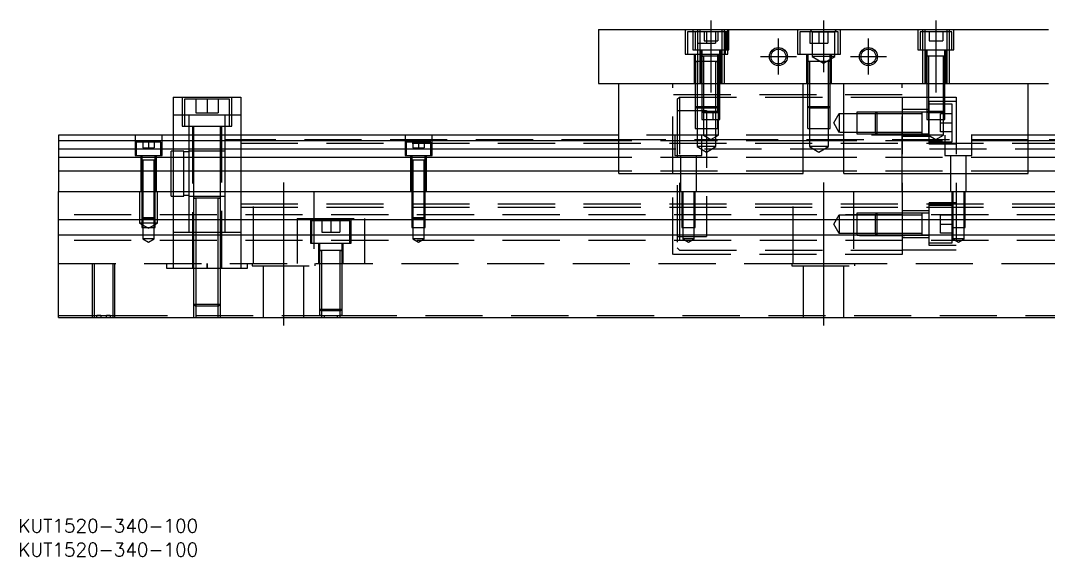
# Model space of a CAD drawing. Extents: x -10 to 548, y -253 to 77.
# Drawn here: x -8.4 to 220, y -253.2 to -134.1 of the extents above; entities that cross this region are included whole.
import ezdxf

# ---------------------------------------------------------------- set-up
doc = ezdxf.new("R2010")
doc.units = 0
doc.linetypes.add('CENTER', pattern=[50.8, 31.75, -6.35, 6.35, -6.35])
doc.linetypes.add('DASHED', pattern=[19.05, 12.7, -6.35])
doc.layers.get('0').update_dxf_attribs({"linetype": 'CONTINUOUS'})
doc.layers.add('CENTER', color=1, linetype='CENTER')
doc.styles.get("Standard").update_dxf_attribs({"font": 'txt.shx', "height": 3, "bigfont": 'bigfont.shx'})

# ---------------------------------------------------------------- blocks, each defined once
blk = doc.blocks.new('*U5')
at = {"color": 7, "linetype": 'CONTINUOUS'}
blk.add_text('KUT1520-340-100', height=3, dxfattribs=at).set_placement((-8.96, -253.19))
blk = doc.blocks.new('*U6')
at = {"color": 7, "linetype": 'CONTINUOUS'}
blk.add_text('KUT1520-340-100', height=3, dxfattribs=at).set_placement((-8.96, -247.89))

msp = doc.modelspace()

# ---------------------------------------------------------------- linework, layer by layer
at = {"color": 7, "linetype": 'CONTINUOUS'}
for p, q in [((120, -136.12), (120, -148.12)), ((120, -136.12), (220, -136.12)), ((120, -148.12), (220, -148.12)), ((124.5, -168.12), (124.5, -148.12)), ((165.5, -168.12), (165.5, -148.12)), ((174.5, -168.12), (174.5, -148.12)), ((215.5, -168.12), (215.5, -148.12)), ((25.5, -151.12), (25.5, -159.62)), ((25.5, -151.12), (40.5, -151.12)), ((40.5, -151.12), (40.5, -159.62)), ((124.5, -159.62), (0, -159.62)), ((0, -159.62), (0, -160.872272)), ((174.5, -159.62), (165.5, -159.62)), ((340, -159.62), (215.5, -159.62)), ((0, -160.872272), (0, -162.64668)), ((124.5, -160.872272), (0, -160.872272)), ((174.5, -160.872272), (165.5, -160.872272)), ((340, -160.872272), (215.5, -160.872272)), ((0, -162.64668), (124.5, -162.64668)), ((0, -162.64668), (0, -164.543076)), ((165.5, -162.64668), (174.5, -162.64668)), ((215.5, -162.64668), (340, -162.64668)), ((124.5, -164.543076), (0, -164.543076)), ((0, -164.543076), (0, -167.597372)), ((174.5, -164.543076), (165.5, -164.543076)), ((340, -164.543076), (215.5, -164.543076)), ((0, -167.597372), (0, -172.12)), ((124.5, -167.597372), (0, -167.597372)), ((124.5, -168.12), (165.5, -168.12)), ((174.5, -167.597372), (165.5, -167.597372)), ((174.5, -168.12), (215.5, -168.12)), ((340, -167.597372), (215.5, -167.597372)), ((0, -178.42), (0, -172.12)), ((0, -172.12), (340, -172.12)), ((340, -178.42), (0, -178.42)), ((0, -181.82), (0, -178.42)), ((0, -200.12), (0, -181.82)), ((340, -181.82), (0, -181.82)), ((0, -200.12), (340, -200.12))]:
    msp.add_line(p, q, dxfattribs=at)
at = {"color": 3, "linetype": 'DASHED'}
for p, q in [((139.25, -136.12), (139.25, -141.62)), ((142.5, -136.62), (139.75, -136.62)), ((139.75, -136.62), (139.75, -141.62)), ((141, -136.12), (141, -140.62)), ((148.5, -136.62), (141.5, -136.62)), ((141.5, -136.62), (141.5, -140.62)), ((142.000006, -136.12), (142.000006, -136.62)), ((142.000006, -136.62), (142.000006, -140.62)), ((142.5, -136.12), (142.5, -148.12)), ((143.5, -136.62), (143.5, -138.62)), ((144, -136.62), (144, -139.12)), ((145, -136.62), (145, -138.62)), ((146, -136.62), (146, -139.12)), ((146.5, -136.62), (146.5, -138.62)), ((147.5, -148.12), (147.5, -136.12)), ((147.999994, -136.62), (147.999994, -136.12)), ((147.999994, -140.62), (147.999994, -136.62)), ((148.25, -141.62), (148.25, -136.62)), ((148.5, -140.62), (148.5, -136.62)), ((148.75, -141.62), (148.75, -136.12)), ((149, -140.62), (149, -136.12)), ((164.25, -136.12), (164.25, -141.62)), ((173.25, -136.62), (164.75, -136.62)), ((164.75, -136.62), (164.75, -141.62)), ((167.5, -136.62), (167, -136.12)), ((167, -136.62), (167, -139.12)), ((167.5, -136.62), (167.5, -142.12)), ((167.5, -136.62), (172.5, -136.62)), ((169, -136.62), (169, -139.12)), ((171, -136.62), (171, -139.12)), ((172.5, -136.62), (173, -136.12)), ((172.5, -142.12), (172.5, -136.62)), ((173.25, -141.62), (173.25, -136.62)), ((173.75, -141.62), (173.75, -136.12)), ((191, -136.12), (191, -140.62)), ((198.5, -136.62), (191.5, -136.62)), ((191.5, -136.62), (191.5, -140.62)), ((192.000006, -136.12), (192.000006, -136.62)), ((192.000006, -136.62), (192.000006, -140.62)), ((192.5, -136.12), (192.5, -148.12)), ((193.5, -136.62), (193.5, -138.62)), ((195, -136.62), (195, -138.62)), ((196.5, -136.62), (196.5, -138.62)), ((197.5, -148.12), (197.5, -136.12)), ((197.999994, -136.62), (197.999994, -136.12)), ((197.999994, -140.62), (197.999994, -136.62)), ((198.5, -140.62), (198.5, -136.62)), ((199, -140.62), (199, -136.12)), ((142, -139.12), (144, -139.12)), ((143.5, -138.62), (145, -138.62)), ((144, -139.12), (146, -139.12)), ((145, -138.62), (146.5, -138.62)), ((145, -138.62), (145, -139.12)), ((167, -139.12), (169, -139.12)), ((169, -139.12), (171, -139.12)), ((193.5, -138.62), (195, -138.62)), ((195, -138.62), (196.5, -138.62)), ((139.25, -141.62), (148.75, -141.62)), ((141, -140.62), (149, -140.62)), ((141.25, -141.62), (141.25, -148.12)), ((141.5, -141.62), (141.5, -143.22)), ((142.000006, -140.62), (142.000006, -148.12)), ((142.75, -140.62), (142.75, -148.12)), ((143, -140.62), (143, -142.02)), ((146.5, -142.02), (146.5, -141.62)), ((146.75, -148.12), (146.75, -141.62)), ((147, -142.02), (147, -140.62)), ((147.25, -148.12), (147.25, -140.62)), ((147.999994, -148.12), (147.999994, -140.62)), ((164.25, -141.62), (173.75, -141.62)), ((166.25, -141.62), (166.25, -148.12)), ((166.5, -141.62), (166.5, -143.22)), ((171.5, -143.22), (171.5, -141.62)), ((171.75, -148.12), (171.75, -141.62)), ((191, -140.62), (199, -140.62)), ((192.000006, -140.62), (192.000006, -148.12)), ((192.75, -140.62), (192.75, -148.12)), ((193, -140.62), (193, -142.02)), ((197, -142.02), (197, -140.62)), ((197.25, -148.12), (197.25, -140.62)), ((197.999994, -148.12), (197.999994, -140.62)), ((146.500006, -143.22), (141.499994, -143.22)), ((146.500006, -143.22), (141.499994, -143.22)), ((143.000006, -143.22), (141.499994, -143.22)), ((141.5, -143.215), (141.5, -143.22)), ((141.5, -143.22), (141.757448, -143.22)), ((141.757468, -143.22), (141.5, -143.22)), ((141.5, -143.22), (141.5, -148.12)), ((141.5, -143.22), (141.5, -143.225)), ((142.999766, -143.22), (141.757468, -143.22)), ((141.9, -143.22), (141.9, -148.12)), ((144, -143.22), (142.999766, -143.22)), ((147.000006, -142.02), (142.999994, -142.02)), ((147.000006, -142.02), (142.999994, -142.02)), ((147.000006, -142.02), (142.999994, -142.02)), ((147.000006, -142.02), (142.999994, -142.02)), ((147.000006, -142.02), (142.999994, -142.02)), ((143, -142.015), (143, -142.02)), ((143, -142.02), (143.216462, -142.02)), ((143.216708, -142.02), (143, -142.02)), ((143, -142.02), (143, -148.12)), ((143, -142.02), (143, -142.025)), ((144, -143.22), (143.000006, -143.22)), ((146.783332, -142.02), (143.216708, -142.02)), ((143.35, -142.02), (143.35, -148.12)), ((144.35, -143.22), (144, -143.22)), ((144.350064, -143.22), (144, -143.22)), ((146.500006, -143.22), (144.35, -143.22)), ((146.242552, -143.22), (144.350064, -143.22)), ((146.1, -148.12), (146.1, -143.22)), ((146.5, -143.22), (146.242552, -143.22)), ((146.242602, -143.22), (146.5, -143.22)), ((146.5, -143.22), (146.5, -142.02)), ((146.5, -143.22), (146.5, -143.215)), ((146.5, -148.12), (146.5, -143.22)), ((146.5, -143.225), (146.5, -143.22)), ((146.65, -148.12), (146.65, -142.02)), ((147, -142.02), (146.783332, -142.02)), ((146.783538, -142.02), (147, -142.02)), ((147, -142.02), (147, -142.015)), ((147, -148.12), (147, -142.02)), ((147, -142.025), (147, -142.02)), ((171.500006, -143.22), (166.499994, -143.22)), ((166.5, -143.215), (166.5, -143.22)), ((166.757468, -143.22), (166.5, -143.22)), ((166.5, -143.22), (166.5, -143.225)), ((166.5, -143.22), (166.5, -148.12)), ((171.242552, -143.22), (166.757468, -143.22)), ((166.9, -143.22), (166.9, -148.12)), ((172.5, -142.12), (167.5, -142.12)), ((167.5, -142.12), (170, -143.563376)), ((170, -143.563376), (172.5, -142.12)), ((170.5, -143.22), (170.242552, -143.22)), ((170.5, -143.22), (170.5, -143.215)), ((170.5, -143.225), (170.5, -143.22)), ((171.1, -148.12), (171.1, -143.22)), ((171.5, -148.12), (171.5, -143.22)), ((197.000006, -142.02), (192.999994, -142.02)), ((197.000006, -142.02), (192.999994, -142.02)), ((197.000006, -142.02), (192.999994, -142.02)), ((193, -142.015), (193, -142.02)), ((193.216708, -142.02), (193, -142.02)), ((193, -142.02), (193, -142.025)), ((193, -142.02), (193, -148.12)), ((196.783332, -142.02), (193.216708, -142.02)), ((193.35, -142.02), (193.35, -148.12)), ((196.65, -148.12), (196.65, -142.02)), ((197, -142.02), (196.783332, -142.02)), ((197, -142.02), (197, -142.015)), ((197, -142.025), (197, -142.02)), ((197, -148.12), (197, -142.02)), ((136.5, -168.12), (136.5, -148.12)), ((141.5, -148.12), (141.5, -153.22)), ((141.500006, -148.12), (141.500006, -153.220006)), ((141.9, -148.12), (141.9, -153.62)), ((143, -148.12), (143, -154.27)), ((143.000006, -148.12), (143.000002, -154.27)), ((143.35, -148.12), (143.35, -154.62)), ((146.1, -153.62), (146.1, -148.12)), ((146.499994, -153.220006), (146.499994, -148.12)), ((146.5, -153.22), (146.5, -148.12)), ((146.65, -154.62), (146.65, -148.12)), ((146.999998, -154.27), (146.999994, -148.12)), ((147, -154.27), (147, -148.12)), ((166.500012, -153.22), (166.500012, -148.12)), ((166.9, -148.12), (166.9, -153.62)), ((171.1, -153.62), (171.1, -148.12)), ((171.499994, -153.220006), (171.499994, -148.12)), ((171.5, -153.22), (171.5, -148.12)), ((187.5, -168.12), (187.5, -148.12)), ((193, -148.12), (193, -154.27)), ((193.000006, -148.12), (193.000006, -154.270006)), ((193.35, -148.12), (193.35, -154.62)), ((196.65, -154.62), (196.65, -148.12)), ((196.999994, -154.270006), (196.999994, -148.12)), ((197, -154.27), (197, -148.12)), ((187.5, -150.62), (136.5, -150.62)), ((27.5, -151.12), (27.5, -157.62)), ((38, -151.62), (28, -151.62)), ((28, -151.62), (28, -157.62)), ((30.5, -151.62), (30.5, -154.62)), ((33, -151.62), (33, -154.62)), ((35.5, -151.62), (35.5, -154.62)), ((38, -157.62), (38, -151.62)), ((38.5, -157.62), (38.5, -151.12)), ((137.5, -151.62), (138, -151.12)), ((137.5, -151.62), (137.5, -184.62)), ((138, -151.12), (187.5, -151.12)), ((138, -151.12), (138, -185.12)), ((187.5, -151.12), (187.5, -185.12)), ((187.5, -151.12), (199.5, -151.12)), ((193.5, -161.620001), (193.5, -152.120001)), ((199.5, -152.120001), (193.5, -152.120001)), ((193.5, -152.62), (198.5, -152.62)), ((198.5, -152.62), (198.5, -161.12)), ((199.5, -151.12), (199.5, -185.12)), ((29, -155.12), (25.5, -155.12)), ((29, -157.62), (29, -155.12)), ((37, -155.12), (29, -155.12)), ((30.5, -154.62), (33, -154.62)), ((33, -154.62), (35.5, -154.62)), ((37, -157.62), (37, -155.12)), ((40.5, -155.12), (37, -155.12)), ((137.5, -154.12), (144, -154.12)), ((141.5, -153.22), (144, -153.22)), ((141.5, -153.22), (141.9, -153.62)), ((141.500006, -153.220006), (141.500006, -158.12)), ((144, -153.62), (141.9, -153.62)), ((141.9, -153.62), (141.9, -158.12)), ((143, -154.27), (147, -154.27)), ((143, -154.27), (143.35, -154.62)), ((143.000002, -154.27), (143.000006, -156.12)), ((146.65, -154.62), (143.35, -154.62)), ((143.35, -154.62), (143.35, -156.12)), ((144, -153.22), (144.35, -153.22)), ((144.35, -153.62), (144, -153.62)), ((144, -154.12), (144, -182.12)), ((144.35, -153.22), (146.5, -153.22)), ((146.1, -153.62), (144.35, -153.62)), ((145.499994, -156.12), (145.499994, -154.62)), ((146.1, -153.62), (146.5, -153.22)), ((146.1, -158.12), (146.1, -153.62)), ((146.499994, -154.62), (146.499994, -153.220006)), ((146.65, -154.62), (147, -154.27)), ((146.65, -156.12), (146.65, -154.62)), ((146.999994, -156.12), (146.999998, -154.27)), ((166.5, -153.22), (171.5, -153.22)), ((166.5, -153.22), (166.9, -153.62)), ((166.500006, -158.12), (166.500006, -153.220006)), ((171.1, -153.62), (166.9, -153.62)), ((166.9, -153.62), (166.9, -158.12)), ((171.1, -153.62), (171.5, -153.22)), ((171.1, -158.12), (171.1, -153.62)), ((171.499994, -158.12), (171.499994, -153.220006)), ((172.287565, -156.87), (173.500001, -154.77)), ((173.500001, -154.77), (173.500001, -158.97)), ((173.500001, -154.77), (179.4, -154.77)), ((177.5, -159.369995), (177.5, -154.370004)), ((177.5, -154.370004), (182.4, -154.370004)), ((179.4, -154.77), (182, -154.77)), ((181.499979, -154.77), (181.899979, -154.37)), ((181.499979, -154.77), (181.499979, -158.97)), ((181.899979, -159.37), (181.899979, -154.37)), ((182, -154.77), (191.9, -154.770001)), ((182.4, -154.370004), (193.5, -154.370004)), ((193.5, -153.870001), (187.5, -153.870001)), ((191.9, -159.37), (191.9, -154.37)), ((193, -154.27), (197, -154.27)), ((193, -154.27), (193.35, -154.62)), ((193.000006, -154.270006), (193.000006, -156.12)), ((196.65, -154.62), (193.35, -154.62)), ((193.35, -154.62), (193.35, -156.12)), ((196, -158.87), (196, -154.87)), ((198.5, -154.87), (196, -154.87)), ((196.65, -154.62), (197, -154.27)), ((196.65, -156.12), (196.65, -154.62)), ((196.999994, -156.12), (196.999994, -154.270006)), ((27.5, -157.62), (38.5, -157.62)), ((29, -159.62), (29, -157.62)), ((29.75, -157.62), (29.75, -189.12)), ((30, -157.62), (30, -159.62)), ((36, -159.62), (36, -157.62)), ((36.25, -189.12), (36.25, -157.62)), ((37, -159.62), (37, -157.62)), ((143.000006, -156.12), (146.999994, -156.12)), ((143.35, -156.12), (143.35, -159.62)), ((146.499994, -158.12), (146.499994, -156.12)), ((146.65, -159.62), (146.65, -156.12)), ((173.500001, -158.97), (172.287565, -156.87)), ((193.000006, -156.12), (196.999994, -156.12)), ((193.35, -156.12), (193.35, -159.62)), ((196, -156.87), (198.5, -156.87)), ((196.65, -159.62), (196.65, -156.12)), ((17, -159.62), (17, -164.12)), ((23, -164.12), (23, -159.62)), ((25.5, -159.62), (25.5, -172.12)), ((29, -168.12), (29, -159.62)), ((30, -159.62), (30, -172.12)), ((36, -172.12), (36, -159.62)), ((37, -168.12), (37, -159.62)), ((40.5, -159.62), (40.5, -172.12)), ((77, -159.62), (77, -164.12)), ((83, -164.12), (83, -159.62)), ((143.35, -159.62), (124.5, -159.62)), ((137, -159.62), (137, -164.12)), ((141.500006, -158.12), (146.499994, -158.12)), ((141.9, -158.12), (141.9, -162.12)), ((143, -164.12), (143, -159.62)), ((146.65, -159.62), (143.35, -159.62)), ((143.35, -159.62), (145, -160.572628)), ((145, -160.572628), (146.65, -159.62)), ((146.1, -162.12), (146.1, -158.12)), ((165.5, -159.62), (146.65, -159.62)), ((166.500006, -158.12), (171.499994, -158.12)), ((166.9, -158.12), (166.9, -162.12)), ((171.1, -162.12), (171.1, -158.12)), ((179.4, -158.97), (173.66115, -158.97)), ((193.35, -159.62), (174.5, -159.62)), ((182.4, -159.369994), (177.5, -159.369994)), ((182, -158.97), (179.4, -158.97)), ((181.899979, -159.37), (181.499979, -158.97)), ((191.9, -158.97), (182, -158.97)), ((193.5, -159.369994), (182.4, -159.369994)), ((193.5, -159.870001), (187.5, -159.870001)), ((196.65, -159.62), (193.35, -159.62)), ((193.35, -159.62), (195, -160.572628)), ((195, -160.572628), (196.65, -159.62)), ((198.5, -158.87), (196, -158.87)), ((215.5, -159.62), (196.65, -159.62)), ((197, -159.62), (197, -164.12)), ((203, -164.12), (203, -159.62)), ((22.75, -161.12), (17.25, -161.12)), ((17.25, -161.12), (17.25, -164.12)), ((18.75, -161.12), (18.75, -162.42)), ((20, -161.12), (20, -162.42)), ((21.25, -161.12), (21.25, -162.42)), ((22.75, -164.12), (22.75, -161.12)), ((40.5, -160.62), (37, -160.62)), ((124.5, -160.62), (40.5, -160.62)), ((40.5, -161.37), (289.995, -161.37)), ((82.75, -161.12), (77.25, -161.12)), ((77.25, -161.12), (77.25, -164.12)), ((78.75, -161.12), (78.75, -162.42)), ((80, -161.12), (80, -162.42)), ((81.25, -161.12), (81.25, -162.42)), ((82.75, -164.12), (82.75, -161.12)), ((154, -160.62), (124.5, -160.62)), ((165.5, -160.872272), (124.5, -160.872272)), ((146.1, -162.12), (141.9, -162.12)), ((141.9, -162.12), (144, -163.332436)), ((144, -163.332436), (146.1, -162.12)), ((198, -160.62), (154, -160.62)), ((171.1, -162.12), (166.9, -162.12)), ((166.9, -162.12), (169, -163.332436)), ((169, -163.332436), (171.1, -162.12)), ((215.5, -160.872272), (174.5, -160.872272)), ((198.5, -161.12), (193.5, -161.12)), ((199.5, -161.620001), (193.5, -161.620001)), ((215.5, -160.62), (198, -160.62)), ((290.005, -160.62), (215.5, -160.62)), ((17, -164.12), (23, -164.12)), ((18.25, -164.12), (18.25, -172.12)), ((18.5, -164.12), (18.5, -165.12)), ((18.75, -162.42), (20, -162.42)), ((20, -162.42), (21.25, -162.42)), ((21.5, -165.12), (21.5, -164.12)), ((21.75, -172.12), (21.75, -164.12)), ((25, -168.12), (25, -163.12)), ((25.5, -163.12), (25, -163.12)), ((27.85, -163.12), (25.5, -163.12)), ((27.85, -168.12), (27.85, -163.12)), ((29, -163.32), (27.85, -163.32)), ((30, -163.12), (29, -163.12)), ((36, -163.12), (30, -163.12)), ((37, -163.12), (36, -163.12)), ((77, -164.12), (83, -164.12)), ((78.25, -164.12), (78.25, -172.12)), ((78.5, -164.12), (78.5, -165.12)), ((78.75, -162.42), (80, -162.42)), ((80, -162.42), (81.25, -162.42)), ((81.5, -165.12), (81.5, -164.12)), ((81.75, -172.12), (81.75, -164.12)), ((124.5, -162.64668), (165.5, -162.64668)), ((137, -164.12), (143, -164.12)), ((138.25, -164.12), (138.25, -172.12)), ((141.75, -172.12), (141.75, -164.12)), ((174.5, -162.64668), (215.5, -162.64668)), ((197, -164.12), (203, -164.12)), ((198.25, -164.12), (198.25, -172.12)), ((201.75, -172.12), (201.75, -164.12)), ((19.998804, -165.12), (18.499994, -165.12)), ((21.500006, -165.12), (18.499994, -165.12)), ((18.5, -165.115), (18.5, -165.12)), ((18.624678, -165.12), (18.5, -165.12)), ((18.5, -165.12), (18.5, -165.125)), ((18.5, -165.12), (18.5, -172.12)), ((19.998804, -165.12), (18.624678, -165.12)), ((18.75, -165.12), (18.75, -172.12)), ((21.500006, -165.12), (19.998804, -165.12)), ((21.37533, -165.12), (19.998804, -165.12)), ((21.25, -172.12), (21.25, -165.12)), ((21.5, -165.12), (21.37533, -165.12)), ((21.5, -165.12), (21.5, -165.115)), ((21.5, -165.125), (21.5, -165.12)), ((21.5, -172.12), (21.5, -165.12)), ((79.998804, -165.12), (78.499994, -165.12)), ((81.500006, -165.12), (78.499994, -165.12)), ((78.5, -165.115), (78.5, -165.12)), ((78.624678, -165.12), (78.5, -165.12)), ((78.5, -165.12), (78.5, -165.125)), ((78.5, -165.12), (78.5, -172.12)), ((79.998804, -165.12), (78.624678, -165.12)), ((78.75, -165.12), (78.75, -172.12)), ((81.500006, -165.12), (79.998804, -165.12)), ((81.37533, -165.12), (79.998804, -165.12)), ((81.25, -172.12), (81.25, -165.12)), ((81.5, -165.12), (81.37533, -165.12)), ((81.5, -165.12), (81.5, -165.115)), ((81.5, -165.125), (81.5, -165.12)), ((81.5, -172.12), (81.5, -165.12)), ((165.5, -164.543076), (124.5, -164.543076)), ((215.5, -164.543076), (174.5, -164.543076)), ((25, -172.12), (25, -168.12)), ((27.85, -172.12), (27.85, -168.12)), ((29, -172.12), (29, -168.12)), ((37, -172.12), (37, -168.12)), ((165.5, -167.597372), (124.5, -167.597372)), ((136.5, -186.12), (136.5, -168.12)), ((215.5, -167.597372), (174.5, -167.597372)), ((187.5, -172.12), (187.5, -168.12)), ((18, -172.12), (18, -179.12)), ((18.5, -172.12), (18.5, -177.87)), ((18.500006, -172.12), (18.500002, -177.87)), ((18.75, -172.12), (18.75, -178.12)), ((21.25, -178.12), (21.25, -172.12)), ((21.499998, -177.87), (21.499994, -172.12)), ((21.5, -177.87), (21.5, -172.12)), ((22, -179.12), (22, -172.12)), ((25, -173.12), (25, -172.12)), ((25, -173.12), (25.5, -173.12)), ((25.5, -172.12), (25.5, -178.42)), ((25.5, -173.12), (27.85, -173.12)), ((27.85, -173.12), (27.85, -172.12)), ((27.85, -172.92), (29, -172.92)), ((29, -178.42), (29, -172.12)), ((29, -173.12), (30, -173.12)), ((36.000006, -173.62), (29.999994, -173.62)), ((36.000006, -173.62), (29.999994, -173.62)), ((36.000006, -173.62), (29.999994, -173.62)), ((30, -172.12), (30, -173.62)), ((30, -173.12), (36, -173.12)), ((30, -173.615), (30, -173.62)), ((30, -173.62), (30.34965, -173.62)), ((30.349602, -173.62), (30, -173.62)), ((30, -173.62), (30, -178.42)), ((30, -173.62), (30, -173.625)), ((35.65035, -173.62), (30.349602, -173.62)), ((30.5, -173.62), (30.5, -178.42)), ((35.5, -178.42), (35.5, -173.62)), ((35.650204, -173.62), (36, -173.62)), ((36, -173.62), (35.65035, -173.62)), ((36, -173.62), (36, -172.12)), ((36, -173.12), (37, -173.12)), ((36, -173.62), (36, -173.615)), ((36, -178.42), (36, -173.62)), ((36, -173.625), (36, -173.62)), ((37, -178.42), (37, -172.12)), ((40.5, -172.12), (40.5, -178.42)), ((43.291796, -188.12), (43.291796, -172.12)), ((56.708204, -172.12), (56.708204, -188.12)), ((78.5, -172.12), (78.5, -177.87)), ((78.500006, -172.12), (78.500002, -177.87)), ((78.75, -172.12), (78.75, -178.12)), ((81.25, -178.12), (81.25, -172.12)), ((81.499998, -177.87), (81.499994, -172.12)), ((81.5, -177.87), (81.5, -172.12)), ((138.500006, -172.12), (138.500006, -178.42)), ((138.75, -172.12), (138.75, -180.12)), ((141.25, -180.12), (141.25, -172.12)), ((141.499994, -178.42), (141.499994, -172.12)), ((163.291796, -188.12), (163.291796, -172.12)), ((176.708204, -172.12), (176.708204, -188.12)), ((198.500006, -172.12), (198.500006, -178.42)), ((198.75, -172.12), (198.75, -180.12)), ((201.25, -180.12), (201.25, -172.12)), ((201.499994, -178.42), (201.499994, -172.12)), ((40.5, -174.87), (289.995, -174.87)), ((40.5, -175.62), (289.995, -175.62)), ((193.5, -184.120001), (193.5, -174.620001)), ((199.5, -174.620001), (193.5, -174.620001)), ((193.5, -175.12), (198.5, -175.12)), ((198.5, -175.12), (198.5, -183.62)), ((340, -177.27), (0, -177.27)), ((18.5, -177.87), (21.5, -177.87)), ((18.5, -177.87), (18.75, -178.12)), ((18.500002, -177.87), (18.500006, -178.42)), ((21.25, -178.12), (18.75, -178.12)), ((18.75, -178.12), (18.75, -180.12)), ((21.25, -178.12), (21.5, -177.87)), ((21.25, -180.12), (21.25, -178.12)), ((21.499994, -178.42), (21.499998, -177.87)), ((53, -178.12), (68, -178.12)), ((53, -178.12), (53, -178.42)), ((56, -178.12), (56, -183.62)), ((65, -183.62), (65, -178.12)), ((68, -178.12), (68, -178.42)), ((78.5, -177.87), (81.5, -177.87)), ((78.5, -177.87), (78.75, -178.12)), ((78.500002, -177.87), (78.500006, -178.42)), ((81.25, -178.12), (78.75, -178.12)), ((78.75, -178.12), (78.75, -180.12)), ((81.25, -178.12), (81.5, -177.87)), ((81.25, -180.12), (81.25, -178.12)), ((81.499994, -178.42), (81.499998, -177.87)), ((172.287565, -179.37), (173.500001, -177.27)), ((173.500001, -177.27), (173.500001, -181.47)), ((173.500001, -177.27), (179.4, -177.27)), ((177.5, -181.869995), (177.5, -176.870004)), ((177.5, -176.870004), (182.4, -176.870004)), ((179.4, -177.27), (182, -177.27)), ((181.499979, -177.27), (181.899979, -176.87)), ((181.499979, -177.27), (181.499979, -181.47)), ((181.899979, -181.87), (181.899979, -176.87)), ((182, -177.27), (191.9, -177.270001)), ((182.4, -176.870004), (193.5, -176.870004)), ((193.5, -176.370001), (187.5, -176.370001)), ((191.9, -181.87), (191.9, -176.87)), ((196, -181.37), (196, -177.37)), ((198.5, -177.37), (196, -177.37)), ((22, -179.12), (18, -179.12)), ((18, -179.12), (20, -180.2747)), ((18.500006, -178.42), (18.500006, -180.12)), ((18.500006, -180.12), (21.499994, -180.12)), ((18.75, -180.12), (18.75, -182.62)), ((20, -180.2747), (22, -179.12)), ((21.25, -182.62), (21.25, -180.12)), ((21.499994, -180.12), (21.499994, -178.42)), ((25.5, -178.42), (25.5, -181.82)), ((29, -181.12), (29, -178.42)), ((30, -178.42), (30, -181.82)), ((30.5, -178.42), (30.5, -181.82)), ((35.5, -181.82), (35.5, -178.42)), ((36, -181.82), (36, -178.42)), ((37, -181.12), (37, -178.42)), ((40.5, -178.42), (40.5, -181.82)), ((53, -178.42), (53, -181.82)), ((64.75, -178.62), (56.25, -178.62)), ((56.25, -178.62), (56.25, -181.82)), ((58.5, -178.62), (58.5, -181.12)), ((60.5, -178.62), (60.5, -181.12)), ((62.5, -178.62), (62.5, -181.12)), ((64.75, -181.82), (64.75, -178.62)), ((68, -178.42), (68, -181.82)), ((78.500006, -178.42), (78.500006, -180.12)), ((78.500006, -180.12), (81.499994, -180.12)), ((78.75, -180.12), (78.75, -182.62)), ((81.25, -182.62), (81.25, -180.12)), ((81.499994, -180.12), (81.499994, -178.42)), ((138.500006, -178.42), (138.500006, -180.12)), ((138.500006, -180.12), (141.499994, -180.12)), ((138.75, -180.12), (138.75, -182.62)), ((141.25, -182.62), (141.25, -180.12)), ((141.499994, -180.12), (141.499994, -178.42)), ((173.500001, -181.47), (172.287565, -179.37)), ((196, -179.37), (198.5, -179.37)), ((198.500006, -178.42), (198.500006, -180.12)), ((198.500006, -180.12), (201.499994, -180.12)), ((198.75, -180.12), (198.75, -182.62)), ((201.25, -182.62), (201.25, -180.12)), ((201.499994, -180.12), (201.499994, -178.42)), ((21.25, -182.62), (18.75, -182.62)), ((18.75, -182.62), (20, -183.341688)), ((20, -183.341688), (21.25, -182.62)), ((25.5, -181.12), (29, -181.12)), ((25.5, -181.82), (25.5, -189.12)), ((29, -181.12), (30, -181.12)), ((30, -181.12), (30.5, -181.12)), ((30, -181.82), (30, -189.12)), ((30.5, -181.12), (35.5, -181.12)), ((30.5, -181.82), (30.5, -189.12)), ((35.5, -181.12), (36, -181.12)), ((35.5, -189.12), (35.5, -181.82)), ((36, -181.12), (37, -181.12)), ((36, -189.12), (36, -181.82)), ((37, -181.12), (40.5, -181.12)), ((40.5, -181.82), (40.5, -189.12)), ((53, -181.82), (53, -188.12)), ((56.25, -181.82), (56.25, -183.62)), ((58.5, -181.12), (60.5, -181.12)), ((60.5, -181.12), (62.5, -181.12)), ((64.75, -183.62), (64.75, -181.82)), ((68, -181.82), (68, -188.12)), ((81.25, -182.62), (78.75, -182.62)), ((78.75, -182.62), (80, -183.341688)), ((80, -183.341688), (81.25, -182.62)), ((137.5, -182.12), (144, -182.12)), ((141.25, -182.62), (138.75, -182.62)), ((138.75, -182.62), (140, -183.341688)), ((140, -183.341688), (141.25, -182.62)), ((179.4, -181.47), (173.500001, -181.47)), ((182.4, -181.869994), (177.5, -181.869994)), ((178, -181.82), (178, -181.869994)), ((178, -181.869994), (181, -181.869998)), ((182, -181.47), (179.4, -181.47)), ((180.95, -181.82), (181, -181.87)), ((181, -181.82), (181, -181.87)), ((181, -181.869998), (188, -181.869994)), ((181, -181.87), (188, -181.87)), ((181.899979, -181.87), (181.499979, -181.47)), ((191.9, -181.47), (182, -181.47)), ((193.5, -181.869994), (182.4, -181.869994)), ((187.5, -181.82), (187.5, -186.12)), ((193.5, -182.370001), (187.5, -182.370001)), ((198.5, -181.37), (196, -181.37)), ((201.25, -182.62), (198.75, -182.62)), ((198.75, -182.62), (200, -183.341688)), ((200, -183.341688), (201.25, -182.62)), ((340, -182.97), (0, -182.97)), ((56, -183.62), (65, -183.62)), ((57.75, -183.62), (57.75, -188.12)), ((58, -183.62), (58, -185.22)), ((63, -185.22), (63, -183.62)), ((63.25, -188.12), (63.25, -183.62)), ((138, -185.12), (137.5, -184.62)), ((198.5, -183.62), (193.5, -183.62)), ((199.5, -184.120001), (193.5, -184.120001)), ((63.000006, -185.22), (57.999994, -185.22)), ((63.000006, -185.22), (57.999994, -185.22)), ((58, -185.215), (58, -185.22)), ((58, -185.22), (58.257448, -185.22)), ((58.257468, -185.22), (58, -185.22)), ((58, -185.22), (58, -188.12)), ((58, -185.22), (58, -185.225)), ((62.742552, -185.22), (58.257468, -185.22)), ((58.4, -185.22), (58.4, -188.12)), ((62.6, -188.12), (62.6, -185.22)), ((63, -185.22), (62.742552, -185.22)), ((62.742602, -185.22), (63, -185.22)), ((63, -185.22), (63, -185.215)), ((63, -188.12), (63, -185.22)), ((63, -185.225), (63, -185.22)), ((187.5, -186.12), (136.5, -186.12)), ((138, -185.12), (187.5, -185.12)), ((199.5, -185.12), (187.5, -185.12)), ((0, -188.12), (340, -188.12)), ((7.500006, -188.12), (7.500006, -200.12)), ((7.9, -188.12), (12.1, -188.12)), ((7.9, -188.12), (7.9, -200.12)), ((12.1, -200.12), (12.1, -188.12)), ((12.499994, -200.12), (12.499994, -188.12)), ((24, -188.12), (24, -189.12)), ((24, -189.12), (33, -189.12)), ((30, -189.12), (30, -197.12)), ((30.000006, -189.12), (30.000006, -197.120006)), ((30.5, -189.12), (30.5, -197.62)), ((33, -188.12), (33, -189.12)), ((33, -189.12), (33, -188.12)), ((33, -189.12), (42, -189.12)), ((35.5, -197.62), (35.5, -189.12)), ((35.999994, -197.120006), (35.999994, -189.12)), ((36, -197.12), (36, -189.12)), ((42, -189.12), (42, -188.12)), ((43, -188.12), (43, -188.62)), ((43, -188.62), (57, -188.62)), ((45.5, -188.62), (45.5, -200.12)), ((54.5, -200.12), (54.5, -188.62)), ((57, -188.62), (57, -188.12)), ((58, -188.12), (58, -198.22)), ((58.000006, -188.12), (58.000006, -198.220006)), ((58.4, -188.12), (58.4, -198.62)), ((62.6, -198.62), (62.6, -188.12)), ((62.999994, -198.220006), (62.999994, -188.12)), ((63, -198.22), (63, -188.12)), ((163, -188.12), (163, -188.62)), ((163, -188.62), (177, -188.62)), ((163.291796, -188.12), (176.708204, -188.12)), ((165.5, -188.62), (165.5, -200.12)), ((174.5, -200.12), (174.5, -188.62)), ((177, -188.62), (177, -188.12)), ((30, -197.12), (36, -197.12)), ((30, -197.12), (30.5, -197.62)), ((30.000006, -197.120006), (30.000006, -200.12)), ((35.5, -197.62), (30.5, -197.62)), ((30.5, -197.62), (30.5, -200.12)), ((35.5, -197.62), (36, -197.12)), ((35.5, -200.12), (35.5, -197.62)), ((35.999994, -200.12), (35.999994, -197.120006)), ((58, -198.22), (63, -198.22)), ((58, -198.22), (58.4, -198.62)), ((58.000006, -198.220006), (58.000006, -199.62)), ((62.6, -198.62), (58.4, -198.62)), ((58.4, -198.62), (58.4, -199.62)), ((62.6, -198.62), (63, -198.22)), ((62.6, -199.62), (62.6, -198.62)), ((62.999994, -199.62), (62.999994, -198.220006)), ((0, -199.62), (8.500008, -199.62)), ((9.359688, -199.62), (8.500008, -199.62)), ((8.500008, -200.12), (8.500008, -199.62)), ((8.500008, -199.62), (9.359688, -199.62)), ((9.359688, -199.62), (10.640312, -199.62)), ((9.359688, -199.62), (9.359688, -200.12)), ((11.499992, -199.62), (10.640312, -199.62)), ((10.640312, -200.12), (10.640312, -199.62)), ((10.640312, -199.62), (11.499992, -199.62)), ((11.499992, -199.62), (11.499992, -200.12)), ((11.499992, -199.62), (58.500006, -199.62)), ((58.500006, -199.62), (58.000006, -199.62)), ((58.500006, -200.12), (58.500006, -199.62)), ((58.500006, -199.62), (59.030306, -199.62)), ((59.030306, -199.62), (61.969694, -199.62)), ((59.030306, -199.62), (59.030306, -200.12)), ((61.969694, -200.12), (61.969694, -199.62)), ((61.969694, -199.62), (62.499994, -199.62)), ((62.999994, -199.62), (62.499994, -199.62)), ((62.499994, -199.62), (62.499994, -200.12)), ((62.499994, -199.62), (340, -199.62))]:
    msp.add_line(p, q, dxfattribs=at)
at = {"color": 3, "linetype": 'CONTINUOUS'}
for centre in [(160, -142.12), (180, -142.12)]:
    msp.add_circle(centre, 2, dxfattribs=at)
at = {"color": 7, "linetype": 'CONTINUOUS'}
for centre in [(160, -142.12), (180, -142.12)]:
    msp.add_circle(centre, 1.65, dxfattribs=at)
at = {"layer": 'CENTER', "color": 1, "linetype": 'CENTER'}
for p, q in [((145, -134.12), (145, -150.12)), ((170, -134.12), (170, -145.563376)), ((195, -134.12), (195, -150.12)), ((160, -146.12), (160, -138.12)), ((180, -146.12), (180, -138.12)), ((156, -142.12), (164, -142.12)), ((176, -142.12), (184, -142.12)), ((50, -170.12), (50, -202.12)), ((170, -170.12), (170, -202.12))]:
    msp.add_line(p, q, dxfattribs=at)

# ---------------------------------------------------------------- block references
at = {"color": 7, "linetype": 'CONTINUOUS'}
for name in ['*U6', '*U5']:
    msp.add_blockref(name, (0, 0), dxfattribs=at)

doc.saveas('drawing.dxf')
